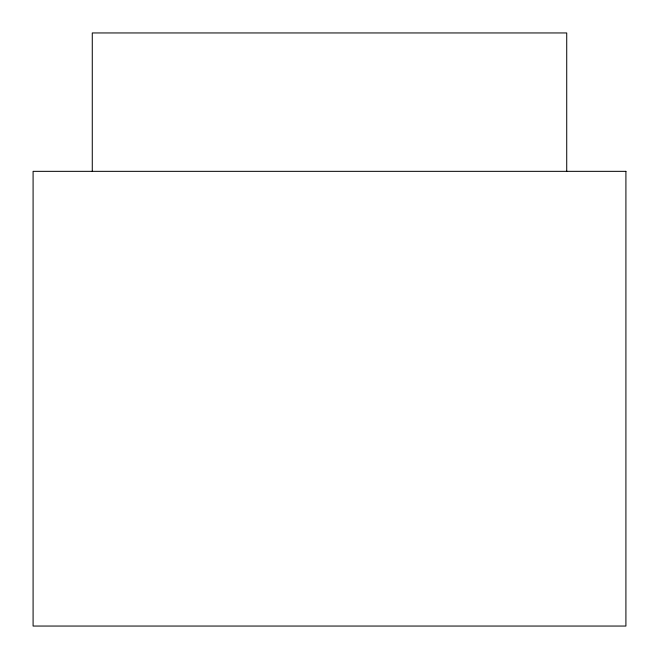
<?xml version="1.0" encoding="UTF-8"?>
<svg xmlns="http://www.w3.org/2000/svg" width="659" height="659" viewBox="0 0 659 659"><rect width="100%" height="100%" fill="white"/><g stroke="black" fill="none" stroke-linecap="round" stroke-linejoin="round"><path stroke-width="0.99" d="M566.724 171.34L566.724 32.95L92.276 32.95L92.276 171.34M625.91 171.34L33.09 171.34L33.09 626.05L625.91 626.05L625.91 171.34"/></g></svg>
